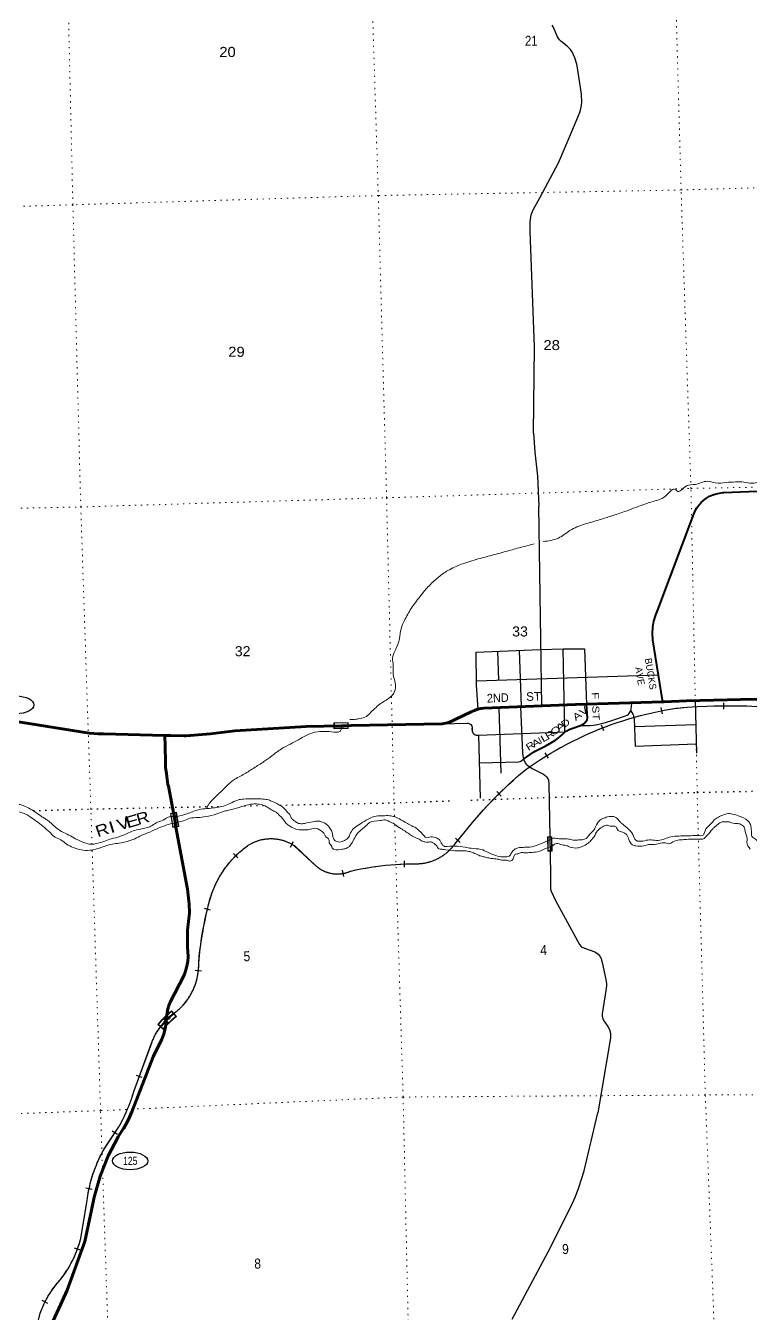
# Model space of a CAD drawing. Header units: feet. Extents: x 505285 to 763886, y -543582 to -353855.
# Drawn here: x 671798 to 684430, y -440132 to -417689 of the extents above; entities that cross this region are included whole.
import ezdxf
from ezdxf.enums import TextEntityAlignment as Align

# ---------------------------------------------------------------- set-up
doc = ezdxf.new("R2010")
doc.units = ezdxf.units.FT
doc.header["$LTSCALE"] = 70
doc.linetypes.add('DOTTED', pattern=[1.5, 0.3, -1.2])
for name, color, linetype, lineweight in [('17', 7, 'Continuous', 25), ('23', 7, 'Continuous', 70), ('26', 7, 'Continuous', 40), ('27', 7, 'Continuous', 13), ('29', 7, 'Continuous', 25), ('31', 7, 'Continuous', 13), ('34', 7, 'Continuous', 25), ('39', 7, 'Continuous', 13), ('59', 7, 'Continuous', 13), ('6', 7, 'DOTTED', 25), ('7', 7, 'DOTTED', 13)]:
    doc.layers.add(name, color=color, linetype=linetype, lineweight=lineweight)
doc.layers.add('41', color=7, linetype='Continuous')

msp = doc.modelspace()

# ---------------------------------------------------------------- linework, layer by layer
at = {"layer": '17'}
for centre in [(671632.45, -429526.69), (673617.14, -437476.95)]:
    msp.add_ellipse(centre, major_axis=(-309.24, 1), ratio=0.500121, dxfattribs=at)
at = {"layer": '23'}
msp.add_line((674325.97, -430061.3), (674226, -430058.73), dxfattribs=at)
for points in [[(677349.92, -429889.74), (677470.13, -429887.55), (679059.14, -429858.59), (679124.28, -429846.05), (679187.75, -429826.77), (679248.86, -429800.96), (679284.06, -429782.48), (679565.76, -429650.68), (679620.22, -429624.53), (679677.12, -429604.21), (679735.82, -429589.95), (679786.88, -429582.7), (681383.62, -429519.34), (682903.77, -429474.14)], [(697066.12, -433437.36), (690799.6, -430222.03), (690468.91, -430089.99), (689853.28, -429900.49), (689221.2, -429776.38), (688579.62, -429719.03), (684545.99, -429431.6), (684499.57, -429430.14), (683315.74, -429457.37), (682930.61, -429473.34), (682903.77, -429474.14)], [(674226, -430058.73), (673156.01, -430031.21), (673058.69, -430033.09), (672908.17, -430023.02), (672759.53, -429997.27), (671265.34, -429758.71), (670352.74, -429732.22), (670302.76, -429730.77)], [(674593.85, -430065.7), (674656.86, -430062.88), (674667.45, -430062.41), (674946.64, -430039.46), (675017.46, -430031.32), (675443.83, -429980.13), (676684.76, -429901.87), (677300.36, -429890.65), (677349.92, -429889.74)], [(674394.72, -431533.28), (674284.23, -430942.03), (674278.16, -430915.96), (674262.59, -430820.58), (674249.91, -430722.56), (674236.41, -430616.8), (674231.91, -430524.53), (674227.42, -430245.49), (674226, -430058.73)], [(674593.85, -430065.7), (674558.56, -430067.28), (674325.97, -430061.3)], [(672075.53, -440706.11), (672375.59, -440047.61), (672517.8, -439731.26), (672828.99, -438879), (672947.37, -438337.67), (672991.4, -438106.15), (673093.26, -437742.32), (673232.59, -437391.12), (673407.87, -437056.41), (673497.3, -436919.5), (673507.42, -436904), (673585.99, -436766.74), (673649.78, -436622.03), (674020.04, -435662.77), (674168.64, -435355.65), (674203.12, -435264.87), (674236.08, -435145.58), (674263.55, -434891.55), (674274.67, -434828.34), (674292.34, -434766.63), (674316.36, -434707.11), (674559.19, -434240.89), (674586.13, -434169.35), (674608.81, -434084.8), (674622.53, -433998.34), (674627.14, -433910.92), (674622.58, -433823.5), (674618.49, -433757.5), (674619.06, -433454.86), (674651.27, -433153.93), (674647.91, -433002.8), (674620.4, -432740.98), (674417.69, -431656.21), (674394.72, -431533.28)]]:
    msp.add_lwpolyline(points, dxfattribs=at)
at = {"layer": '26'}
for points in [[(682903.77, -429474.14), (682899.08, -429445.03), (682729.77, -428395.96), (682725.4, -428285.32), (682732.62, -428174.84), (682751.35, -428065.71), (682781.38, -427959.14), (682816.41, -427869.51), (683443.48, -426200.32), (683467.9, -426144.9), (683497.98, -426092.33), (683533.39, -426043.2), (683573.74, -425998.04), (683618.59, -425957.35), (683667.45, -425921.56), (683719.78, -425891.08), (683775.01, -425866.24), (683832.54, -425847.3), (683891.73, -425834.48), (683951.93, -425827.92), (683967.87, -425827.25), (685281.67, -425771.21)], [(680479.04, -430473.04), (680649.59, -430352.16), (680678.96, -430335.64), (680866.3, -430239.7), (681036.86, -430142.8), (681079.07, -430109.74), (681161.66, -430036.28), (681198.37, -430003.22), (681231.41, -429981.18), (681273.62, -429957.3), (681317.67, -429938.94), (681485.47, -429882.26), (681534.25, -429850.78), (681565.45, -429815.89), (681583.8, -429788.34), (681591.14, -429755.28), (681577.16, -429518.54)]]:
    msp.add_lwpolyline(points, dxfattribs=at)
at = {"layer": '29'}
for p, q in [((680795.63, -429547.45), (680741.04, -426061.27)), ((680045.5, -429094.08), (680025.98, -428593.66)), ((680438.63, -429549.79), (680404.97, -428577.05)), ((681199.35, -430002.57), (681169.75, -428549.96)), ((681538.93, -428551.19), (681577.16, -429518.54)), ((679655.95, -429106.05), (682818.59, -429003.98)), ((680424.69, -429561.99), (680455.91, -430364.79)), ((683471.23, -429454.65), (683490.91, -430367.05)), ((680045.63, -429576.27), (680083.56, -430715.85)), ((682404.23, -429770.14), (682422.74, -430247.68)), ((679581.59, -429963.16), (679580.73, -429936.9)), ((679690.82, -430057.31), (681207.22, -429997.31)), ((682409.52, -429906.6), (683480.2, -429870.56)), ((679690.82, -430057.31), (679721.49, -431153.01)), ((682422.74, -430247.68), (683487.45, -430206.73)), ((679701.32, -430534.92), (680393.68, -430519.04)), ((680946.13, -438980.57), (680270.29, -440243.3))]:
    msp.add_line(p, q, dxfattribs=at)
for points in [[(680591.76, -421270.87), (680589.61, -421109.04), (680609.28, -420985.8), (680642.1, -420896.07), (680760.91, -420688.24), (681087.48, -420081.44), (681338.25, -419492.15), (681464.36, -419183.63), (681478.21, -419130.41), (681486.23, -419081.52), (681491.34, -419021), (681489.87, -418879.52), (681419.89, -418424.42), (681403.87, -418357.31), (681371.79, -418249.37), (681344.08, -418185.21), (681328.05, -418153.1), (681296.7, -418105.7), (681239.11, -418045.18), (681128.31, -417957.66), (681101.34, -417932.12), (681069.99, -417881.81), (680994.18, -417706.77), (680973.78, -417677.59)], [(680649.64, -424792.26), (680670.5, -423285.36), (680591.76, -421270.87)], [(680649.64, -424792.26), (680672.73, -425121.75), (680719.38, -425541.84), (680741.04, -426061.27)], [(679651.02, -428610.09), (680768.21, -428561.13), (681167.49, -428548.81), (681538.93, -428551.19)], [(679685.73, -429600.79), (679656.04, -429186.39), (679651.02, -428610.09)], [(682345.7, -429632.61), (682355.91, -429599.06), (682361.74, -429559.68), (682363.2, -429491.12)], [(681467.14, -429888.45), (681635.68, -429886.42), (681698.38, -429880.58), (681766.9, -429868.91), (681908.32, -429835.36), (682030.79, -429794.52), (682256.77, -429720.13), (682285.93, -429704.08), (682304.52, -429690.6), (682313.63, -429680.75), (682325.66, -429665.8), (682345.7, -429632.61)], [(682345.7, -429632.61), (682380.69, -429689.5), (682391.26, -429711.75), (682396.37, -429728.53), (682404.23, -429770.14)], [(679059.14, -429858.59), (679485.95, -429843.4), (679512.19, -429846.31), (679539.89, -429855.06), (679558.84, -429868.19), (679573.42, -429891.53), (679580.71, -429933.83), (679583.63, -429986.34), (679592.38, -430015.52), (679608.31, -430034.68), (679631.74, -430050.52), (679649.13, -430056.56), (679690.82, -430057.31)], [(680455.91, -430364.79), (680463.86, -430416.98), (680479.04, -430473.04)], [(680393.68, -430519.04), (680417.21, -430513.25), (680430.33, -430507.41), (680479.04, -430473.04)], [(680479.04, -430473.04), (680506.14, -430535.13), (680523.64, -430558.47), (680551.34, -430584.72), (680627.15, -430635.78), (680823.29, -430736.09), (680855.37, -430757.97), (680879.38, -430783.1), (680901.25, -430810.82), (680912.91, -430838.53), (680919.78, -430903.13)], [(680919.78, -430903.13), (680934.46, -431826.34), (680944.74, -432473.12)], [(680944.74, -432473.12), (680945, -432691.05), (680949.38, -432739.18), (680961.04, -432777.11), (681032.48, -432936.1), (681452.37, -433706.28), (681482.99, -433739.83), (681501.22, -433752.24), (681539.85, -433770.46), (681720.64, -433834.65), (681749.07, -433849.97), (681778.96, -433875.49), (681808.12, -433910.5), (681827.8, -433949.16), (681837.28, -433974.68), (681849.67, -434017.71), (681913.09, -434313.09), (681922.57, -434388.21), (681921.84, -434416.65), (681918.92, -434470.63), (681848.94, -434914.06), (681849.66, -434952.73), (681851.85, -434973.87), (681856.95, -434997.95), (681866.44, -435019.09), (681948.08, -435135.78), (681973.59, -435186.12), (681991.09, -435248.84), (681994.74, -435293.32), (681994, -435330.53), (681774.56, -436637.22)], [(680946.13, -438980.57), (681287.62, -438301.11), (681380.93, -438096.89), (681439.25, -437939.36), (681532.56, -437647.62), (681774.56, -436637.22)]]:
    msp.add_lwpolyline(points, dxfattribs=at)
at = {"layer": '31'}
for p, q in [((680895.81, -431825.81), (680970.8, -431824.89)), ((680898.9, -432075.79), (680895.81, -431825.81))]:
    msp.add_line(p, q, dxfattribs=at)
msp.add_lwpolyline([(680970.8, -431824.89), (680973.89, -432074.87), (680898.9, -432075.79)], dxfattribs=at)
msp.add_lwpolyline([(680906.79, -432067.69), (680903.9, -431833.7), (680962.9, -431832.98), (680965.79, -432066.97)], close=True, dxfattribs=at)
at = {"layer": '34'}
for p, q in [((683967.59, -429599.83), (683966.46, -429489.22)), ((682896.8, -429683.56), (682875.61, -429575)), ((681878.32, -429981.5), (681838.48, -429878.32)), ((680913.85, -430455.75), (680856.71, -430361.05)), ((680089.09, -431116.1), (680011.97, -431036.81)), ((676412.83, -432007.7), (676467.68, -431911.64)), ((679373.76, -431923.84), (679288.3, -431853.61)), ((675498.65, -432195.72), (675421.36, -432116.59)), ((678404.03, -432358.17), (678399.69, -432247.64)), ((677341.73, -432519.35), (677322.13, -432410.49)), ((675022.1, -433104.34), (674914.55, -433078.5)), ((674862.11, -434169.62), (674752.25, -434156.75)), ((674283.45, -435075.9), (674205.01, -434997.9)), ((673830.03, -436024.76), (673726.26, -435986.46)), ((673400.16, -437016.7), (673307.79, -436955.86)), ((672954.94, -437975.23), (672846.68, -437952.58)), ((672753.94, -439034.72), (672649.93, -438997.1)), ((672182.1, -439960.32), (672083.73, -439909.74))]:
    msp.add_line(p, q, dxfattribs=at)
at = {"layer": '34', "lineweight": 13}
for p, q in [((679277.87, -431956.25), (679617.23, -431543.35)), ((676486.26, -431987.79), (676854.74, -432333.77)), ((673682.5, -436270.02), (673993.79, -435426.45)), ((673166.45, -437269.52), (673419.46, -436885.39)), ((672761.25, -438822.51), (672868.56, -438164.97))]:
    msp.add_line(p, q, dxfattribs=at)
at = {"layer": '34'}
for points in [[(679255.98, -431983.04), (679264.96, -431971.6), (679273.77, -431959.9), (679277, -431955.57), (679616.39, -431542.64), (679696.29, -431449.12), (679777.88, -431357.94), (679861.09, -431268.13), (679945.81, -431178.68), (680032.25, -431091.59), (680119.82, -431006.4), (680208.93, -430921.57), (680299.74, -430839.09), (680391.7, -430758.52), (680485.72, -430678.77), (680511.11, -430657.72), (680597.8, -430596.17), (680685.39, -430536.95), (680774.03, -430479.23), (680863.88, -430422.13), (680954.66, -430367.36), (681046, -430314.44), (681138.55, -430262.14), (681232.03, -430212.16), (681326.07, -430164.02), (681421.66, -430117), (681517.34, -430072.17), (681613.73, -430028.33), (681711.54, -429986.46), (681809.42, -429946.79), (681908.35, -429908.58), (682007.51, -429871.72), (682108.09, -429836.84), (682208.39, -429803.64), (682310.1, -429772.43), (682411.54, -429742.9), (682514.04, -429714.86), (682616.62, -429689), (682719.78, -429664.99), (682823.14, -429642.3), (682927.43, -429621.95), (683031.93, -429602.94), (683136.51, -429586.11), (683159.79, -429582.59), (683332.53, -429567.91), (683504.61, -429557.27), (683676.96, -429549.6), (683850.48, -429543.8), (684023.36, -429542.05), (684195.52, -429543.33), (684368.86, -429546.51), (684541.56, -429553.71)], [(674517.05, -434786.94), (674529.82, -434773.57), (674542.34, -434759.86), (674554.51, -434746.01), (674566.5, -434731.89), (674578.27, -434717.67), (674589.8, -434703.1), (674601.04, -434688.48), (674612.04, -434673.51), (674622.74, -434658.49), (674633.26, -434643.21), (674643.42, -434627.78), (674653.31, -434612.17), (674662.99, -434596.43), (674672.34, -434580.41), (674681.48, -434564.28), (674690.27, -434548.01), (674698.85, -434531.63), (674707.01, -434515.02), (674714.96, -434498.3), (674722.62, -434481.52), (674730.01, -434464.55), (674737.04, -434447.45), (674743.8, -434430.14), (674750.33, -434412.86), (674756.44, -434395.37), (674762.25, -434377.81), (674767.86, -434360.14), (674773.08, -434342.49), (674777.98, -434324.55), (674782.63, -434306.65), (674786.85, -434288.65), (674790.92, -434270.64), (674794.57, -434252.41), (674797.91, -434234.27), (674800.93, -434216.08), (674803.7, -434197.69), (674806, -434179.37), (674808.15, -434161.03), (674809.85, -434142.6), (674811.35, -434124.06), (674812.44, -434105.69), (674813.17, -434087.16), (674813.67, -434068.68), (674813.87, -434050.15), (674813.61, -434031.68), (674813.45, -434023.36), (674823.29, -433916.07), (674835.53, -433809.64), (674849.6, -433703.39), (674864.95, -433596.62), (674882.71, -433490.67), (674902.25, -433385.5), (674923.07, -433279.82), (674946.29, -433174.96), (674971.3, -433070.88), (674980.42, -433034.68), (674987.01, -433004.74), (674994.24, -432975.1), (675002, -432945.57), (675010.12, -432915.95), (675018.91, -432886.63), (675028.16, -432857.62), (675037.8, -432828.49), (675048.09, -432799.68), (675058.85, -432771.15), (675070.17, -432742.57), (675081.93, -432714.44), (675094.02, -432686.37), (675106.81, -432658.46), (675120.03, -432630.99), (675133.77, -432603.65), (675147.82, -432576.54), (675162.55, -432549.59), (675177.55, -432523.04), (675193.24, -432496.64), (675209.19, -432470.66), (675225.66, -432444.79), (675242.57, -432419.37), (675259.96, -432394.24), (675277.65, -432369.34), (675295.99, -432344.77), (675314.64, -432320.44), (675333.74, -432296.57), (675353.13, -432272.93), (675373.14, -432249.79), (675393.45, -432226.89), (675414.04, -432204.41), (675435.1, -432182.21), (675456.6, -432160.46), (675478.58, -432139), (675500.66, -432117.91), (675523.35, -432097.31), (675546.31, -432077.14), (675569.57, -432057.2), (675593.07, -432037.85), (675617.21, -432018.82), (675641.46, -432000.17), (675665.9, -431982.3), (675666, -431982.09), (675676.95, -431974.87)], [(675676.95, -431974.87), (675687.75, -431968.1), (675698.69, -431961.52), (675709.76, -431955.02), (675720.93, -431948.79), (675732.17, -431942.8), (675743.54, -431936.88), (675755.03, -431931.24), (675766.57, -431925.83), (675778.3, -431920.56), (675790.01, -431915.56), (675801.82, -431910.68), (675813.79, -431906.04), (675825.76, -431901.66), (675837.85, -431897.48), (675849.96, -431893.45), (675862.23, -431889.67), (675874.47, -431886.08), (675886.86, -431882.75), (675899.22, -431879.61), (675911.7, -431876.66), (675924.18, -431873.97), (675936.7, -431871.51), (675949.26, -431869.21), (675961.93, -431867.19), (675974.61, -431865.34), (675987.29, -431863.75), (675999.99, -431862.33), (676012.73, -431861.22), (676025.5, -431860.28), (676038.22, -431859.54), (676051, -431859.03), (676063.78, -431858.78), (676076.62, -431858.76), (676089.38, -431858.88), (676102.2, -431859.32), (676114.95, -431859.96), (676127.73, -431860.77), (676140.42, -431861.82), (676153.2, -431863.17), (676165.9, -431864.64), (676178.55, -431866.42), (676191.17, -431868.31), (676203.83, -431870.52), (676216.35, -431872.91), (676228.82, -431875.51), (676241.36, -431878.33), (676253.74, -431881.43), (676266.1, -431884.64), (676278.4, -431888.15), (676290.71, -431891.83), (676302.83, -431895.73), (676314.94, -431899.89), (676326.97, -431904.19), (676338.96, -431908.7), (676350.79, -431913.49), (676362.64, -431918.45), (676374.35, -431923.59), (676385.95, -431928.97), (676397.42, -431934.52), (676408.84, -431940.29), (676420.18, -431946.2), (676431.36, -431952.4), (676442.47, -431958.74), (676453.46, -431965.32), (676464.38, -431972.04), (676475.08, -431978.99), (676485.72, -431986.07), (676486.95, -431986.93), (676855.48, -432332.95), (676862.97, -432339.47), (676870.6, -432345.8), (676878.32, -432351.99), (676886.18, -432358.14), (676894.13, -432364.07), (676902.16, -432369.85), (676910.3, -432375.57), (676918.55, -432381.09), (676926.87, -432386.44), (676935.35, -432391.7), (676943.86, -432396.76), (676952.43, -432401.73), (676961.16, -432406.53), (676969.91, -432411.13), (676978.79, -432415.59), (676987.69, -432419.95), (676996.74, -432424.12), (677005.79, -432428.14), (677014.97, -432431.98), (677024.15, -432435.67), (677033.45, -432439.22), (677042.77, -432442.57), (677052.17, -432445.76), (677061.59, -432448.82), (677071.12, -432451.67), (677080.68, -432454.41), (677090.27, -432456.93), (677099.89, -432459.35), (677109.58, -432461.5), (677119.31, -432463.54), (677129.03, -432465.42)], [(677129.01, -432465.42), (677138.8, -432467.13), (677148.61, -432468.64), (677158.48, -432469.98), (677168.31, -432471.21), (677178.21, -432472.18), (677188.09, -432473), (677198.02, -432473.7), (677207.87, -432474.19), (677217.85, -432474.48), (677227.77, -432474.65), (677237.68, -432474.58), (677247.58, -432474.43), (677257.55, -432474.04), (677267.43, -432473.48), (677277.3, -432472.77), (677287.23, -432471.9), (677297.07, -432470.78), (677306.91, -432469.59), (677316.73, -432468.15), (677326.59, -432466.6), (677336.3, -432464.85), (677346.06, -432462.89), (677355.76, -432460.82), (677365.44, -432458.59), (677375.04, -432456.13), (677384.66, -432453.53), (677394.2, -432450.79), (677403.68, -432447.84), (677413.08, -432444.74), (677422.46, -432441.48), (677431.79, -432438.1), (677441.03, -432434.49), (677450.22, -432430.75), (677459.36, -432426.83), (677467.2, -432423.33), (677553.21, -432404.23), (677639.08, -432387.22), (677725.27, -432371.69), (677812.18, -432357.02), (677899.05, -432344.43), (677985.76, -432333.42), (678073.19, -432323.28), (678160.57, -432315.2), (678247.8, -432308.72), (678335.86, -432303.59), (678423.26, -432300.16), (678510.89, -432297.7), (678598.99, -432297.21), (678606.85, -432297.44), (678621.49, -432297.27), (678636.06, -432296.76), (678650.64, -432296), (678665.29, -432295.08), (678679.86, -432293.82), (678694.34, -432292.31), (678708.9, -432290.63), (678723.38, -432288.62), (678737.77, -432286.35), (678752.25, -432283.84), (678766.56, -432281.07), (678780.87, -432278.13), (678795.16, -432274.87), (678809.31, -432271.35), (678823.44, -432267.58), (678837.49, -432263.64), (678851.53, -432259.37), (678865.41, -432254.94), (678879.29, -432250.16), (678893, -432245.22), (678906.71, -432240.03), (678920.24, -432234.58), (678933.7, -432228.89), (678947.07, -432223.04), (678960.34, -432216.84), (678973.54, -432210.47), (678986.57, -432203.86), (678999.51, -432197.09), (679012.28, -432189.97), (679024.98, -432182.7), (679037.5, -432175.25), (679049.93, -432167.55), (679062.19, -432159.61), (679074.38, -432151.41), (679086.39, -432143.12), (679098.23, -432134.52), (679109.9, -432125.73), (679121.5, -432116.79), (679132.83, -432107.67), (679144.09, -432098.22), (679155.17, -432088.68), (679166, -432078.91), (679176.75, -432069.04), (679187.32, -432058.84), (679197.65, -432048.56), (679207.81, -432038.11), (679217.88, -432027.42), (679227.62, -432016.55), (679237.27, -432005.6), (679246.66, -431994.41), (679255.98, -431983.04)], [(672460.58, -439467.55), (672480.09, -439439.94), (672498.89, -439411.99), (672517.11, -439383.84), (672535.15, -439355.29), (672552.47, -439326.42), (672569.21, -439297.34), (672585.62, -439267.74), (672601.34, -439238.08), (672616.76, -439208.19), (672631.57, -439177.82), (672645.68, -439147.39), (672659.35, -439116.59), (672672.59, -439085.71), (672685.24, -439054.35), (672697.33, -439023.04), (672708.82, -438991.26), (672719.78, -438959.54), (672730.27, -438927.46), (672740.08, -438895.32), (672749.31, -438862.96), (672758.13, -438830.52), (672760.17, -438822.29), (672867.47, -438164.81), (672873.06, -438122.61), (672879.58, -438080.75), (672886.84, -438039), (672894.6, -437997.05), (672903.3, -437955.47), (672912.69, -437914.23), (672922.59, -437872.8), (672933.43, -437831.73), (672944.96, -437791), (672957.26, -437750.12), (672970.2, -437709.82), (672983.64, -437669.57), (672998.05, -437629.45), (673013.11, -437589.9), (673028.9, -437550.44), (673045.14, -437511.3), (673062.35, -437472.26), (673079.97, -437433.77), (673098.56, -437395.41), (673117.58, -437357.59), (673137.32, -437319.86), (673157.72, -437282.7), (673165.51, -437268.95), (673418.52, -436884.82), (673443.24, -436841.15), (673466.84, -436797.13), (673489.68, -436752.68), (673512.18, -436707.71), (673533.53, -436662.41), (673553.99, -436616.92), (673574.11, -436570.9), (673593.08, -436524.57), (673611.16, -436478.05), (673628.64, -436430.86), (673645.09, -436383.73), (673661.04, -436336.32), (673676, -436288.34), (673681.45, -436269.67), (673992.75, -435426.08), (673998.51, -435409.66), (674004.6, -435393.46), (674010.98, -435377.36), (674017.58, -435361.22), (674024.53, -435345.31), (674031.71, -435329.59), (674039.13, -435313.84), (674046.88, -435298.31), (674054.89, -435282.97), (674063.21, -435267.65), (674071.75, -435252.6), (674080.48, -435237.62), (674089.59, -435222.76), (674098.91, -435208.19), (674108.51, -435193.72), (674118.27, -435179.41), (674128.4, -435165.22), (674138.66, -435151.29), (674149.29, -435137.49), (674160.05, -435123.94), (674162.54, -435120.88), (674200.19, -435079.84), (674238.55, -435039.9), (674277.62, -435000.61), (674317.39, -434961.51), (674357.87, -434923.5), (674362.62, -434919.15), (674377.8, -434908.36), (674392.6, -434897.33), (674407.21, -434886.04), (674421.79, -434874.52), (674436.03, -434862.7), (674450.02, -434850.69), (674463.95, -434838.44), (674477.57, -434825.92), (674490.9, -434813.18), (674504.15, -434800.12), (674517.05, -434786.94)], [(671840.58, -440977.02), (672049.44, -440132.01), (672059.81, -440103.46), (672070.76, -440075.36), (672082.18, -440047.45), (672094.01, -440019.47), (672106.42, -439991.9), (672119.27, -439964.67), (672132.5, -439937.38), (672146.33, -439910.49), (672160.59, -439883.94), (672175.38, -439857.41), (672190.56, -439831.37), (672206.06, -439805.44), (672222.22, -439779.76), (672238.76, -439754.57), (672255.77, -439729.56), (672273.06, -439704.83), (672291, -439680.32), (672309.15, -439656.27), (672327.95, -439632.44), (672346.96, -439609.07), (672366.46, -439585.85), (672386.34, -439563.15), (672399.87, -439548.14), (672420.73, -439521.63), (672440.87, -439494.77), (672460.58, -439467.55)]]:
    msp.add_lwpolyline(points, dxfattribs=at)
at = {"layer": '34', "lineweight": 13}
for centre, radius, start, end in [((684054.57, -439446.56), 9903.37, 86.74127, 95.18307), ((684055.53, -435589.5), 6072.23, 98.4816, 125.70401), ((684986.61, -436077.54), 7027.74, 129.54903, 139.82048), ((676694.32, -433401.45), 1751.61, 125.91522, 167.92166), ((676072.9, -432591.46), 731.63, 55.59885, 123.71034), ((678601.83, -431459.81), 838.74, 270.34231, 323.70934), ((677231.1, -431905.93), 569.82, 228.66212, 294.51621), ((678585.52, -437325.73), 5027.24, 89.75704, 102.84904), ((680944.6, -434550.35), 6152.66, 165.74108, 175.08678), ((673753.63, -434051.32), 1061.29, 305.0628, 1.50741), ((676519.02, -437258.02), 3180.15, 132.67689, 137.79401), ((674933.24, -435749.45), 993.43, 140.80185, 161.02608), ((670929.81, -435457.28), 2870.16, 330.1607, 343.55072), ((675281.72, -438470.48), 2432.42, 150.41387, 172.78458), ((670890.57, -438346.59), 1930.27, 321.47596, 345.72636), ((673681.04, -440714.18), 1731.26, 137.69213, 160.36129)]:
    msp.add_arc(centre, radius, start, end, dxfattribs=at)
at = {"layer": '34', "linetype": 'DOTTED', "lineweight": 100}
msp.add_arc((675584.67, -436342.57), 1873.45, 129.94064, 140.05936, dxfattribs=at)
at = {"layer": '39'}
for points in [[(680820.99, -426680.32), (681084.93, -426618.78), (681286.36, -426489.05), (681538.48, -426378.09), (681797.56, -426303.11), (682012.61, -426233.28), (682237.58, -426159.18), (682410.59, -426094.45), (682569.7, -426036.11), (682734.9, -425979.62), (682957.28, -425883.49), (683129.14, -425774.61), (683149.83, -425798.18), (683316.24, -425711.53), (683472.14, -425683.4), (683683.59, -425629.73), (683818.87, -425658.37), (684013.42, -425649.33), (684169.83, -425641.27), (684318.54, -425645.46), (684459.58, -425663.91), (684581.26, -425632.65), (684729.04, -425448.06), (684797.56, -425303.69), (684889.09, -425194.88), (685005.07, -425099.49), (685131.61, -425023.91), (685137.48, -425017.74), (685358.4, -424865.41), (685496.71, -424779.49), (685685.25, -424694.28), (685889.46, -424670.92), (686075.19, -424631.98), (686200.14, -424572.51), (686315.27, -424521.34), (686463.39, -424579.77), (686615.58, -424563.79), (686670.1, -424421.78), (686718.08, -424259.87), (686654.64, -424060.66), (686643.31, -423934.41), (686725.86, -423866), (686871.24, -423820.07), (687277.29, -423759.36), (687476.74, -423784.34)], [(677449.87, -429782.56), (677530.97, -429779.58), (677619, -429767.26), (677738.46, -429728.02), (677814.88, -429655.75), (677905.04, -429571.07), (677995.51, -429498.44), (678082.44, -429443.97), (678165.15, -429381.58), (678213.85, -429324.08), (678246.72, -429198.71), (678202.61, -428970.88), (678205.17, -428838.25), (678193.84, -428712.01), (678238.64, -428582.31), (678313.4, -428369.49), (678343.11, -428200.01), (678401.59, -428055.89), (678518.6, -427846), (678669.87, -427641.24), (678790.51, -427493.51), (678964.86, -427326.32), (678996.28, -427299.4), (679155.99, -427186.81), (679398.08, -427076.11), (679686.84, -426984.3), (679961.98, -426908.9), (680247.1, -426831.23), (680488.34, -426764.74), (680664.79, -426717.52)], [(674453.35, -431572.74), (674281.73, -431614.94), (674130.48, -431667.05), (673959.8, -431743.76), (673812.77, -431803.8), (673699.81, -431860.95), (673488.62, -431924.65), (673370.7, -431945.78), (673254.78, -431966.85), (673157.19, -431997.49), (673057.69, -432032.19), (672913.89, -432062.02), (672767.09, -432053.76), (672627.42, -432011.18), (672511.52, -431955.93), (672407.14, -431880.29), (672284.95, -431815.16), (672216.95, -431748.63), (672093.66, -431641.35), (671976.76, -431547.96), (671874.54, -431478.3), (671803.15, -431435.96), (671713.91, -431402.11), (671584.59, -431371.31), (671433.57, -431355.12), (671318.77, -431342.02), (671252.76, -431351.76), (671086.47, -431366.1), (670991.1, -431328.4), (670932.12, -431299.79), (670791.25, -431211.04), (670679.62, -431165.72), (670575.97, -431118.19), (670467.52, -431040.65), (670317.03, -430968.22), (670155.24, -430924.2), (670024.12, -430901.47), (669913.28, -430886.26), (669794.57, -430877.28), (669668.04, -430876.53), (669559.63, -430877.32), (669457.13, -430873.95), (669362.14, -430850.29), (669254.79, -430814.9), (669131.66, -430713.65), (668996.44, -430610.69), (668903.93, -430528.72), (668804.82, -430501.16), (668764.63, -430500.19), (668684.05, -430490.22), (668606.8, -430454.05), (668524.38, -430373.84), (668459.66, -430279.1), (668386.33, -430162.49), (668348.63, -430103.21), (668272.39, -430028.86), (668226.83, -429975.81), (668177.73, -429940.93), (668070.74, -429919.59), (667949.96, -429984.97), (667883.41, -430050.96), (667814.69, -430187.31), (667814.1, -430241.55), (667818.2, -430321.79)], [(674948, -431338.6), (674952.91, -431326.45), (674983.55, -431269.42), (675045.67, -431187.47), (675167.19, -431073.87), (675292.48, -430950.12), (675422.08, -430838.31), (675614, -430728.91), (675774.03, -430628.37), (675951.8, -430515.32), (676087.79, -430417.41), (676255.27, -430294.58), (676413.7, -430210.14), (676554.29, -430134.21), (676686.95, -430062.49), (676840.05, -430004.3), (677012.37, -429989.81), (677169.31, -430001.82), (677269.07, -429993.01), (677299.19, -429956.84), (677300.36, -429890.65)], [(670068.07, -430815.98), (670168.72, -430825.43), (670289.75, -430846.41), (670391.45, -430896), (670489.18, -430947.7), (670585.07, -431005.48), (670713.38, -431074.47), (670849.45, -431133.22), (670922.74, -431171.49), (670998.41, -431223.77), (671055.85, -431270.49), (671217.98, -431250.23), (671310.02, -431237.81), (671438.5, -431236.5), (671563.34, -431249.34), (671635.79, -431255.5), (671718.53, -431271.44), (671850.54, -431328.28), (671958.62, -431391.77), (672058.89, -431463.49), (672122.15, -431502.03), (672179.33, -431538.71), (672308.85, -431653.86), (672423.37, -431733.25), (672549.52, -431796.27), (672667.69, -431861.51), (672822.09, -431929.82), (672935.25, -431957.03), (673033.31, -431944.45), (673176.74, -431900.58), (673294.19, -431861.39), (673437.73, -431821.53), (673644.33, -431735.85), (673759.88, -431700.73), (673915.61, -431666.58), (674001.01, -431630.22), (674097.87, -431571.48), (674223.08, -431522.05), (674236.81, -431509.65), (674435.43, -431472.18)], [(674435.42, -431472.18), (674536.4, -431447.68), (674731.43, -431380.37), (674849.04, -431347.21), (674995.21, -431331.38), (675129.34, -431315.86), (675245.15, -431290.78), (675362.5, -431247.58), (675495.42, -431185.89), (675595.39, -431169.25), (675743.94, -431167.42), (675878.44, -431165.95), (675989.12, -431175.15), (676066, -431197.26), (676208.41, -431267.89), (676300.34, -431327.78), (676364.54, -431402.45), (676410, -431451.48), (676435.6, -431509.07), (676474.62, -431542.2), (676535.97, -431584.81), (676620.67, -431598.68), (676698.62, -431584.62), (676836.5, -431558.96), (676906.68, -431555.14), (676969.31, -431569.59), (677052.95, -431619.65), (677088.11, -431658.91), (677134.15, -431730.03), (677145.49, -431779.95), (677157.05, -431837.89), (677194.74, -431897.17), (677299.61, -431914.55), (677357.18, -431888.96), (677410.57, -431857.45), (677462.23, -431759.71), (677528.21, -431671.64), (677632.78, -431600.65), (677767.13, -431516.84), (677908.4, -431466.99), (678030.7, -431459.82), (678139.12, -431459.02), (678236.07, -431480.62), (678337.76, -431530.21), (678431.54, -431584.03), (678515.07, -431630.07), (678580.13, -431660.53), (678641.53, -431705.14), (678711.6, -431773.62), (678748.87, -431816.85), (678781.61, -431840.1), (678859.66, -431830.05), (678958.51, -431847.58), (679015.75, -431886.27), (679072.34, -431977.2), (679101.05, -431995.87)], [(677440.33, -431997.28), (677363.01, -432035.43), (677299.06, -432047.12), (677139.69, -432019.11), (677133.1, -431997.18), (677089.17, -431930.03), (677083.69, -431873.93), (677034.38, -431831.02), (676979.95, -431746.06), (676949.17, -431720.75), (676829.56, -431677.64), (676743.75, -431697.94), (676623.51, -431707.07), (676508.65, -431691.96), (676402.94, -431642.47), (676339.48, -431595.91), (676283.14, -431515.02), (676229.5, -431460.16), (676161.66, -431399.65), (676084.25, -431357.47), (676018.88, -431314.97), (675955.73, -431280.45), (675842.62, -431255.25), (675758.29, -431255.42), (675604.51, -431287.52), (675431.18, -431340.2), (675341.41, -431362.6), (675259.61, -431382.79), (675130.27, -431428.31), (674932.71, -431475.6), (674802.59, -431491.01), (674658.37, -431504.78), (674551.06, -431547.72), (674453.35, -431572.74)], [(678729.02, -431910.87), (678694.57, -431890.55), (678655.87, -431869.46), (678564.41, -431827.64), (678480.78, -431777.58), (678409.13, -431725.2), (678362.19, -431696.29), (678255.95, -431626.73), (678227.28, -431605.37), (678133.71, -431559.59), (678062.74, -431533.3), (677972.71, -431545.67), (677788.88, -431580.55), (677730.09, -431636.3), (677614.16, -431733.69), (677548.09, -431817.75), (677492.57, -431921.61), (677440.33, -431997.28)], [(680970.15, -431858.47), (680976.8, -431855.68), (681049.09, -431855.82), (681129.57, -431861.78), (681240.04, -431862.94), (681318.78, -431878.98), (681371.16, -431885.66), (681459.35, -431879.37), (681539.41, -431869.26), (681633.52, -431782.48), (681711.48, -431692.09), (681765.05, -431590.28), (681817.71, -431530.67), (681857.32, -431509.56), (681940.92, -431481.29), (682047.16, -431474.53), (682114.38, -431510.96), (682166.23, -431573.89), (682207.3, -431608.98), (682299.7, -431686.93), (682382.7, -431789.23), (682435.49, -431888.29), (682554.3, -431901.28), (682674.23, -431880.11), (682792.94, -431889.09), (682912.97, -431871.93), (683016.43, -431835.11), (683146.44, -431815.69), (683292.88, -431809.89), (683425.32, -431806.47), (683503.58, -431804.45), (683607.77, -431795.73), (683632.81, -431754.92), (683657.22, -431690.01), (683709.98, -431634.42), (683774.42, -431564.47), (683833.15, -431506.71), (683918.34, -431462.33), (684049.83, -431422.78), (684146.57, -431436.35), (684268.18, -431479.4), (684415.39, -431580.04), (684441.31, -431649.67), (684449.95, -431749.87), (684459.71, -431815.9), (684521.32, -431868.53), (684579.03, -431925.29), (684628.03, -431956.16), (684665.21, -431919.04), (684724, -431863.3), (684791.24, -431747.07), (684839, -431653.45), (684897.15, -431573.62), (684951.07, -431562.18), (685041.58, -431567.88), (685265.32, -431600.26), (685350.28, -431624.17), (685493.6, -431652.6), (685605.17, -431695.92), (685724.09, -431712.93), (685803.08, -431739.01), (685892.91, -431718.61), (685990.4, -431683.95), (686094.17, -431659.18), (686158.68, -431656.44)], [(684429.51, -432043.64), (684370.13, -431922.65), (684376.48, -431858.22), (684338.9, -431726.63), (684331.62, -431678.61), (684275.76, -431615.78), (684213.03, -431597.32), (684106.26, -431584.01), (684061.64, -431567.09), (683997.32, -431564.73), (683951.11, -431563.92), (683901.47, -431585.29), (683826.58, -431639.44), (683783.43, -431678.72), (683750.31, -431717.73), (683701.72, -431779.25), (683637.12, -431843.18), (683625.4, -431855.53), (683567.47, -431867.07), (683450.97, -431866.06), (683320.65, -431873.45), (683226.44, -431879.9), (683106.51, -431901.08), (683009.33, -431947.77), (682926.54, -431929.83), (682788.7, -431957.49), (682658.32, -431962.87), (682572.56, -431985.17), (682431.99, -431984.78), (682377.33, -431968.12), (682323.38, -431901.23), (682284.74, -431805.82), (682243.5, -431764.7), (682186.63, -431740.06), (682115.35, -431701.74), (682083.83, -431648.32), (682009.43, -431644.22), (681920.56, -431624.42), (681845.14, -431658.51), (681768.46, -431720.74), (681701.06, -431830.94), (681632.92, -431913.04), (681569.96, -431962.87), (681486.63, -432001.18), (681414.86, -432021.11), (681289.97, -432006.26), (681229.09, -431981.72), (681148.4, -431967.74), (681051.4, -431944.14), (681015.6, -431957.11), (680971.65, -431994.19)], [(678729.02, -431910.87), (678756.62, -431917.4), (678814.45, -431919.39), (678876.27, -431919.39), (678916.15, -431945.32), (678964.01, -431987.19), (678991.92, -432031.06), (679055.73, -432045.02), (679085.65, -432049.01)], [(680971.65, -431994.19), (680879.1, -432026.81), (680717.85, -432089.33), (680597.65, -432100.47), (680507.46, -432106.82), (680437.07, -432102.61), (680377.34, -432122.23), (680327.54, -432137.58), (680300.7, -432186.48), (680283.8, -432231.1), (680219.95, -432246.81), (680205.75, -432241.15), (680111.22, -432235.56), (680040.52, -432219.31), (679941.82, -432207.8), (679869.21, -432195.62), (679796.45, -432177.41), (679725.74, -432161.16), (679666.87, -432136.58), (679579.53, -432098.66), (679502.65, -432076.55), (679392.12, -432073.38), (679085.65, -432049.01)], [(679101.05, -431995.87), (679458.67, -432007.39), (679561.59, -432026.82), (679734.79, -432046.45), (679854.6, -432097.58), (679992.63, -432154.27), (680113.72, -432177.25), (680185.96, -432175.38), (680227.83, -432164.26), (680264.49, -432107.07), (680330.99, -432039.07), (680404.66, -432015.08), (680500.93, -432010.58), (680589.17, -432006.29), (680734.71, -431966.38), (680818.15, -431932.09), (680970.76, -431858.18)]]:
    msp.add_spline(points, degree=3, dxfattribs=at)
at = {"layer": '59'}
for p, q in [((674424.38, -434956.85), (674342.02, -434858.54)), ((674199.47, -435183.2), (674099.91, -435098.87))]:
    msp.add_line(p, q, dxfattribs=at)
for points in [[(677170.43, -429837.62), (677420.39, -429833.5), (677422.13, -429938.49), (677172.16, -429942.61)], [(677412.53, -429841.61), (677178.55, -429845.48), (677180.02, -429934.48), (677414, -429930.61)], [(674364.27, -431664.54), (674320.32, -431418.43), (674423.69, -431399.98), (674467.63, -431646.08)], [(674417.22, -431409.26), (674329.6, -431424.89), (674370.73, -431655.25), (674458.34, -431639.61)]]:
    msp.add_lwpolyline(points, close=True, dxfattribs=at)
for points in [[(674342.02, -434858.54), (674304.87, -434889.24), (674229.06, -434959.72), (674166.82, -435024), (674099.91, -435098.87)], [(674209.67, -434991.25), (674234.66, -434965.44), (674310.15, -434895.26), (674340.99, -434869.77), (674369.84, -434904.2)], [(674369.84, -434904.2), (674357.58, -434912.92), (674352.43, -434917.63), (674311.85, -434955.74), (674271.98, -434994.94), (674242.85, -435024.24), (674209.67, -434991.25)], [(674380.15, -434916.51), (674367.66, -434925.38), (674363.31, -434929.37), (674322.93, -434967.28), (674283.26, -435006.28), (674254.19, -435035.51), (674290.16, -435071.29)], [(674290.16, -435071.29), (674364.07, -434999.54), (674413.25, -434956.02), (674380.15, -434916.51)], [(674111.35, -435098.07), (674172.68, -435029.45), (674198.54, -435002.75), (674231.58, -435035.61)], [(674231.58, -435035.61), (674194.36, -435074.36), (674156.48, -435115.65), (674153.81, -435118.93), (674146.64, -435127.96), (674111.35, -435098.07)], [(674158.04, -435137.62), (674206.02, -435085.32), (674242.93, -435046.89), (674279.17, -435082.93)], [(674279.17, -435082.93), (674219.88, -435146.49), (674198.52, -435171.9), (674158.04, -435137.62)], [(674424.38, -434956.85), (674369.51, -435005.41), (674294.5, -435078.22), (674225.87, -435151.8), (674199.47, -435183.2)]]:
    msp.add_lwpolyline(points, dxfattribs=at)
at = {"layer": '6'}
msp.add_line((675608.48, -431287.58), (675965.36, -431280.26), dxfattribs=at)
for points in [[(679558.74, -431187.69), (683503.98, -431051.26), (688832.83, -430955.74), (694047.93, -430810.94), (696984.11, -430728.34)], [(671927.76, -431370.78), (672933.24, -431342.48), (675239.95, -431295.14)], [(676227.99, -431274.87), (678219.58, -431234), (679242.76, -431198.62)]]:
    msp.add_lwpolyline(points, dxfattribs=at)
at = {"layer": '7'}
for points in [[(677346.24, -402118.65), (677497.09, -404893.32), (677626.85, -410166.25), (677780.02, -415412.47), (677944.96, -420648.35), (678088.66, -425916.91), (678219.58, -431234), (678227.06, -431476.57)], [(683524.2, -431803.02), (683503.98, -431051.26), (683395.66, -425753.66), (683223.58, -420552.12), (683077.66, -415275.58), (682933.42, -410063.27), (682830.75, -404751.48), (682683.77, -401960.82)], [(672953.09, -431958.26), (672933.24, -431342.48), (672757.48, -426076.76), (672619.85, -420810.05), (672498.37, -415546.94), (672364.86, -410284.15), (672174.53, -404998.72), (672081.27, -402273.14)], [(696665.98, -420218.7), (693810.69, -420272.52), (688488.6, -420395.99), (683223.58, -420552.12), (677944.96, -420648.35), (672619.85, -420810.05), (667334.77, -420966.7), (665004.36, -421016.97)], [(665155.54, -426249.1), (667513.49, -426192.18), (672757.48, -426076.76), (678088.66, -425916.91), (683395.66, -425753.66), (688638.17, -425658.37), (693923.98, -425529.82), (696824.17, -425444.62)], [(678231.48, -431620.09), (678377.73, -436363.6), (678496.5, -441676.99), (678664.96, -447047.35), (678676.69, -447811.53)], [(683958.47, -447655.36), (683909.64, -446881.7), (683847.89, -441598.97), (683645.89, -436327.9), (683525.97, -431868.93)], [(673415.99, -447965.88), (673391.29, -447179.6), (673281.01, -441884.07), (673102.77, -436600.33), (672956.26, -432056.53)], [(697143.08, -435980.07), (694279.88, -436075.21), (688962.55, -436150.34), (686366.68, -436323.87), (683645.89, -436327.9), (678377.73, -436363.6), (673102.77, -436600.33), (667860.67, -436788.01), (665461.32, -436832.1)]]:
    msp.add_lwpolyline(points, dxfattribs=at)

# ---------------------------------------------------------------- texts
at = {"layer": '17', "width": 0.95}
msp.add_text('2ND', height=150, rotation=2.272, dxfattribs=at).set_placement((679840.14, -429488.01))
at = {"layer": '17'}
msp.add_text('ST', height=150, rotation=1.772, dxfattribs=at).set_placement((680525.62, -429458.62))
at = {"layer": '17', "width": 0.8}
msp.add_text('125', height=140, dxfattribs=at).set_placement((673620.04, -437545.26), align=Align.CENTER)
at = {"layer": '27'}
for s, p in [('AVE', (682423.22, -428876.21)), ('BUCKS', (682589.98, -428722.28))]:
    msp.add_text(s, height=120, rotation=279.168, dxfattribs=at).set_placement(p)
for s, rotation, width, p in [('F  ST', 272.264, 1.25, (681664.75, -429309.13)), ('AV', 37.002, 1.35, (681387.75, -429812.95))]:
    msp.add_text(s, height=120, rotation=rotation, dxfattribs=dict(at, width=width)).set_placement(p)
for s, rotation, width, p in [('D', 33.255, 1.3, (681240.8, -429894.94)), ('R', 31.515, 1.3, (680964.14, -430098.4)), ('O', 37.874, 1.4, (681069.7, -430020.66)), ('A', 38.473, 1.65, (681156.36, -429951.83)), ('R', 31.608, 1.3, (680626.61, -430293.57)), ('A', 28.58, 1.35, (680720.95, -430241.11)), ('L', 29.581, 1.5, (680872.47, -430151.84))]:
    msp.add_text(s, height=120, rotation=rotation, dxfattribs=dict(at, width=width)).set_placement(p, align=Align.CENTER)
msp.add_text('I', height=120, rotation=29.579, dxfattribs=at).set_placement((680795.03, -430197.78), align=Align.CENTER)
at = {"layer": '41'}
for s, rotation, width, p in [('I', 17.012, 1.35, (673327.24, -431752.61)), ('V', 20.23, 1.2, (673532.41, -431688)), ('E', 15.846, 1.3, (673681.31, -431648.76)), ('R', 16.101, 1.15, (673865.44, -431593.32)), ('R', 18.493, 1.2, (673162.02, -431801.02))]:
    msp.add_text(s, height=200, rotation=rotation, dxfattribs=dict(at, width=width)).set_placement(p, align=Align.CENTER)
at = {"layer": '7'}
for s, width, p in [('21', 0.85, (680501.07, -418038.35)), ('20', 1.1, (675172.98, -418232.75)), ('28', 1.1, (680824.62, -423342.92)), ('29', 1.1, (675329.35, -423460)), ('33', 1.05, (680278.94, -428335.04)), ('32', 1.05, (675443.35, -428678.86))]:
    msp.add_text(s, height=175, dxfattribs=dict(at, width=width)).set_placement(p)
at = {"layer": '7', "width": 0.9}
for s, p in [('5', (675596.43, -433997.65)), ('4', (680770.34, -433890.07)), ('9', (681151.53, -439102.28)), ('8', (675784.64, -439355.45))]:
    msp.add_text(s, height=175, rotation=1.48, dxfattribs=at).set_placement(p)

doc.saveas('drawing.dxf')
